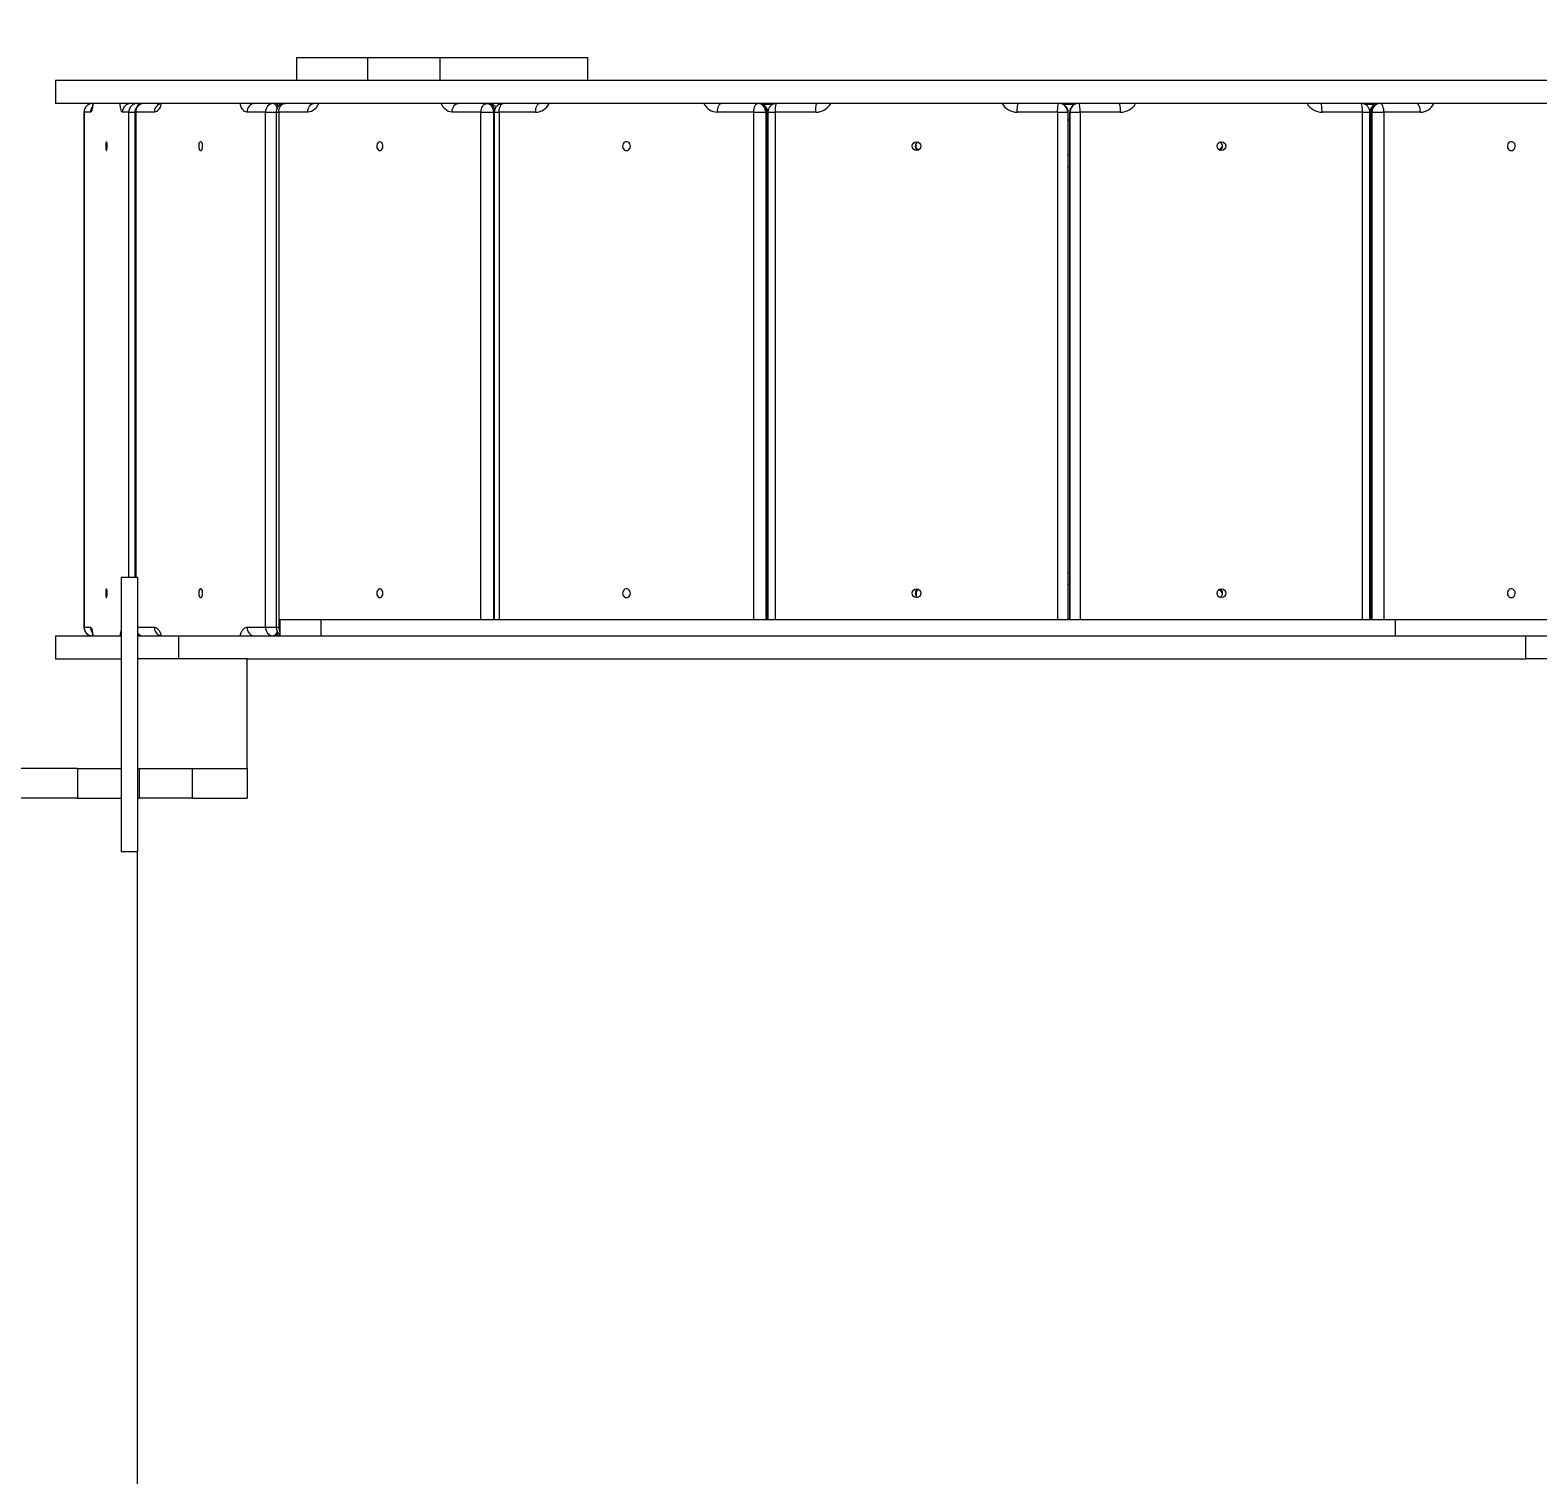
# Model space of a CAD drawing. Header units: millimetres. Extents: x -8607 to 7621, y -5747 to 4382.
# Drawn here: x -2975 to -1599, y 637 to 1955 of the extents above; entities that cross this region are included whole.
import ezdxf

# ---------------------------------------------------------------- set-up
doc = ezdxf.new("R2010")
doc.units = ezdxf.units.MM
for name, color, linetype in [('DIKOM_ОБЪЕКТ', 7, 'Continuous'), ('DIKOM_РАЗМЕР_ЗОНА', 7, 'Continuous'), ('DIKOM_РАЗМЕР_ОБЪЕКТА', 7, 'Continuous')]:
    doc.layers.add(name, color=color, linetype=linetype)
doc.styles.add('style1', font='arial.ttf', dxfattribs={"width": 0.8})
doc.dimstyles.new('1-50', dxfattribs={"dimtxt": 300, "dimasz": 200, "dimexe": 100, "dimexo": 0, "dimgap": 100, "dimtad": 1, "dimtxsty": 'style1', "dimcen": 200, "dimclrd": 7, "dimclre": 7, "dimclrt": 7, "dimadec": 1, "dimazin": 2, "dimtfac": 1, "dimtmove": 0, "dimatfit": 2, "dimfxl": 0, "dimlwd": 25, "dimlwe": 18, "dimarcsym": 0})

# ---------------------------------------------------------------- blocks, each defined once
blk = doc.blocks.new('*D10')
at = {"layer": 'Defpoints', "color": 0, "transparency": 16777216}
for p in [(1185.1, 4381.6), (-8157.3, -4329.5), (-3835.9, -4329.5)]:
    blk.add_point(p, dxfattribs=at)
at = {"layer": 'DIKOM_РАЗМЕР_ЗОНА', "color": 7, "lineweight": 18, "transparency": 16777216}
for p, q in [((1185.1, 4381.6), (-8257.3, 4381.6)), ((-3835.9, -4329.5), (-8257.3, -4329.5))]:
    blk.add_line(p, q, dxfattribs=at)
at = {"layer": 'DIKOM_РАЗМЕР_ЗОНА', "color": 7, "lineweight": 25, "transparency": 16777216}
blk.add_line((-8157.3, 4181.6), (-8157.3, -4129.5), dxfattribs=at)
at = {"layer": 'DIKOM_РАЗМЕР_ЗОНА', "color": 7, "transparency": 16777216}
for points in [[(-8190.7, 4181.6), (-8124, 4181.6), (-8157.3, 4381.6)], [(-8190.7, -4129.5), (-8124, -4129.5), (-8157.3, -4329.5)]]:
    blk.add_solid(points, dxfattribs=at)
at = {"layer": 'DIKOM_РАЗМЕР_ЗОНА', "color": 7, "transparency": 16777216, "insert": (-8410.5, 265.9), "char_height": 300, "attachment_point": 5, "rotation": 90, "style": 'style1'}
blk.add_mtext('8700', dxfattribs=at)
blk = doc.blocks.new('*D12')
at = {"layer": 'Defpoints', "color": 0, "transparency": 16777216}
for p in [(1548.3, 2616.6), (-7397.5, -2329.5), (-4101.7, -2329.5)]:
    blk.add_point(p, dxfattribs=at)
at = {"layer": 'DIKOM_РАЗМЕР_ОБЪЕКТА', "color": 7, "lineweight": 18, "transparency": 16777216}
for p, q in [((1548.3, 2616.6), (-7497.5, 2616.6)), ((-4101.7, -2329.5), (-7497.5, -2329.5))]:
    blk.add_line(p, q, dxfattribs=at)
at = {"layer": 'DIKOM_РАЗМЕР_ОБЪЕКТА', "color": 7, "lineweight": 25, "transparency": 16777216}
blk.add_line((-7397.5, 2416.6), (-7397.5, -2129.5), dxfattribs=at)
at = {"layer": 'DIKOM_РАЗМЕР_ОБЪЕКТА', "color": 7, "transparency": 16777216}
for points in [[(-7430.9, 2416.6), (-7364.2, 2416.6), (-7397.5, 2616.6)], [(-7430.9, -2129.5), (-7364.2, -2129.5), (-7397.5, -2329.5)]]:
    blk.add_solid(points, dxfattribs=at)
at = {"layer": 'DIKOM_РАЗМЕР_ОБЪЕКТА', "color": 7, "transparency": 16777216, "insert": (-7650.7, 236.9), "char_height": 300, "attachment_point": 5, "rotation": 90, "style": 'style1'}
blk.add_mtext('4950', dxfattribs=at)

msp = doc.modelspace()

# ---------------------------------------------------------------- linework, layer by layer
at = {"layer": 'DIKOM_ОБЪЕКТ', "color": 7, "linetype": 'Continuous', "lineweight": 15}
for p, q in [((-2731.699, 1930.609), (-2731.699, 1909.609)), ((-2731.699, 1930.609), (-2666.699, 1930.609)), ((-2666.699, 1930.609), (-2666.699, 1909.609)), ((-2666.699, 1930.609), (-2600.678, 1930.609)), ((-2600.678, 1930.609), (-2600.678, 1909.609)), ((-2600.678, 1930.609), (-2465.678, 1930.609)), ((-2465.678, 1909.609), (-2465.678, 1930.609)), ((-2951.664, 1909.609), (-2951.664, 1888.609)), ((-1101.735, 1909.609), (-2951.664, 1909.609)), ((-1101.735, 1888.609), (-2951.664, 1888.609)), ((-2297.2, 1887.609), (-2306.007, 1887.609)), ((-2021.758, 1887.609), (-2031.645, 1887.609)), ((-1747.399, 1887.609), (-1756.189, 1887.609)), ((-2925.561, 1880.509), (-2925.561, 1410.709)), ((-2925.561, 1880.509), (-2925.463, 1880.509)), ((-2925.463, 1880.509), (-2925.463, 1410.709)), ((-2919.612, 1880.609), (-2925.447, 1880.609)), ((-2884.649, 1880.609), (-2890.484, 1880.609)), ((-2884.634, 1880.509), (-2879.187, 1880.509)), ((-2884.634, 1455.89), (-2884.634, 1880.509)), ((-2879.187, 1880.509), (-2879.187, 1455.89)), ((-2879.187, 1880.509), (-2878.315, 1880.509)), ((-2878.315, 1880.509), (-2878.315, 1455.89)), ((-2861.336, 1880.609), (-2878.27, 1880.609)), ((-2759.869, 1880.609), (-2776.803, 1880.609)), ((-2759.824, 1410.709), (-2759.824, 1880.509)), ((-2759.824, 1880.509), (-2750.148, 1880.509)), ((-2750.148, 1880.509), (-2750.148, 1410.709)), ((-2750.148, 1880.509), (-2747.805, 1880.509)), ((-2747.805, 1880.509), (-2747.805, 1410.709)), ((-2721.359, 1880.609), (-2747.734, 1880.609)), ((-2563.321, 1880.609), (-2589.696, 1880.609)), ((-2563.25, 1880.509), (-2551.937, 1880.509)), ((-2563.25, 1417.609), (-2563.25, 1880.509)), ((-2551.937, 1880.509), (-2551.937, 1417.609)), ((-2551.937, 1880.509), (-2551.076, 1880.509)), ((-2551.076, 1880.509), (-2551.076, 1417.609)), ((-2551.076, 1880.509), (-2546.708, 1880.509)), ((-2546.708, 1880.509), (-2546.708, 1417.609)), ((-2513.385, 1880.609), (-2546.619, 1880.609)), ((-2314.245, 1880.609), (-2347.479, 1880.609)), ((-2314.156, 1880.509), (-2303.396, 1880.509)), ((-2314.156, 1417.609), (-2314.156, 1880.509)), ((-2303.396, 1880.509), (-2302.488, 1880.509)), ((-2303.396, 1880.509), (-2303.396, 1417.609)), ((-2302.488, 1417.609), (-2302.488, 1880.509)), ((-2302.488, 1880.509), (-2301.616, 1880.509)), ((-2301.616, 1417.609), (-2301.616, 1880.509)), ((-2301.616, 1874.109), (-2301.458, 1874.109)), ((-2301.458, 1873.109), (-2301.616, 1873.109)), ((-2301.458, 1872.609), (-2301.616, 1872.609)), ((-2301.458, 1880.509), (-2301.458, 1417.609)), ((-2301.458, 1880.509), (-2294.709, 1880.509)), ((-2294.709, 1880.509), (-2294.709, 1417.609)), ((-2257.77, 1880.609), (-2294.611, 1880.609)), ((-2037.022, 1880.609), (-2073.862, 1880.609)), ((-2036.923, 1880.509), (-2027.77, 1880.509)), ((-2036.923, 1417.609), (-2036.923, 1880.509)), ((-2027.77, 1880.509), (-2027.457, 1880.509)), ((-2027.77, 1880.509), (-2027.77, 1417.609)), ((-2027.457, 1417.609), (-2027.457, 1880.509)), ((-2027.457, 1880.509), (-2027.358, 1880.509)), ((-2027.358, 1417.609), (-2027.358, 1880.509)), ((-2027.358, 1874.109), (-2026.04, 1874.109)), ((-2026.04, 1873.109), (-2027.358, 1873.109)), ((-2026.04, 1872.609), (-2027.358, 1872.609)), ((-2026.04, 1880.509), (-2026.04, 1417.609)), ((-2026.04, 1880.509), (-2025.942, 1880.509)), ((-2025.629, 1880.509), (-2025.942, 1880.509)), ((-2025.942, 1880.509), (-2025.942, 1417.609)), ((-2025.629, 1880.509), (-2016.476, 1880.509)), ((-2025.629, 1417.609), (-2025.629, 1880.509)), ((-2016.476, 1880.509), (-2016.476, 1417.609)), ((-1979.536, 1880.609), (-2016.377, 1880.609)), ((-1758.788, 1880.609), (-1795.629, 1880.609)), ((-1758.689, 1417.609), (-1758.689, 1880.509)), ((-1758.689, 1880.509), (-1751.941, 1880.509)), ((-1751.941, 1417.609), (-1751.941, 1880.509)), ((-1751.941, 1874.109), (-1751.783, 1874.109)), ((-1751.783, 1873.109), (-1751.941, 1873.109)), ((-1751.783, 1872.609), (-1751.941, 1872.609)), ((-1751.783, 1880.509), (-1751.783, 1417.609)), ((-1751.783, 1880.509), (-1750.911, 1880.509)), ((-1750.003, 1880.509), (-1750.911, 1880.509)), ((-1750.911, 1880.509), (-1750.911, 1417.609)), ((-1750.003, 1880.509), (-1739.243, 1880.509)), ((-1750.003, 1417.609), (-1750.003, 1880.509)), ((-1739.243, 1880.509), (-1739.243, 1417.609)), ((-1705.919, 1880.609), (-1739.154, 1880.609)), ((-2301.616, 1866.52), (-2301.458, 1866.447)), ((-2301.458, 1864.208), (-2301.616, 1864.301)), ((-1751.941, 1868.676), (-1751.783, 1868.771)), ((-1751.783, 1866.046), (-1751.941, 1865.953)), ((-2166.932, 1849.233), (-2166.178, 1848.496)), ((-2166.178, 1848.496), (-2166.178, 1851.986)), ((-1889.27, 1846.08), (-1886.5, 1849.432)), ((-2301.458, 1830.659), (-2301.616, 1830.659)), ((-2026.04, 1841.362), (-2027.358, 1841.305)), ((-2026.04, 1830.659), (-2027.358, 1830.659)), ((-1751.783, 1830.659), (-1751.941, 1830.659)), ((-2301.616, 1460.559), (-2301.458, 1460.559)), ((-2027.358, 1460.559), (-2026.04, 1460.559)), ((-1751.941, 1460.559), (-1751.783, 1460.559)), ((-2876.699, 1455.89), (-2891.699, 1455.89)), ((-2891.699, 1455.89), (-2891.699, 1205.89)), ((-2876.699, 1455.89), (-2876.699, 1381.609)), ((-2027.358, 1449.913), (-2026.04, 1449.856)), ((-1886.45, 1441.732), (-1889.319, 1445.194)), ((-2166.178, 1442.722), (-2166.846, 1442.067)), ((-2166.178, 1442.722), (-2166.178, 1439.232)), ((-2746.699, 1417.609), (-2746.699, 1402.609)), ((-2746.699, 1417.609), (-2709.247, 1417.609)), ((-2709.247, 1402.609), (-2709.247, 1417.609)), ((-2709.247, 1417.609), (-1728.596, 1417.609)), ((-2301.616, 1427.063), (-2301.458, 1427.142)), ((-2301.458, 1424.837), (-2301.616, 1424.761)), ((-2301.616, 1418.609), (-2301.458, 1418.609)), ((-2301.616, 1418.109), (-2301.458, 1418.109)), ((-2027.358, 1418.609), (-2026.04, 1418.609)), ((-2027.358, 1418.109), (-2026.04, 1418.109)), ((-1751.941, 1425.269), (-1751.783, 1425.176)), ((-1751.783, 1422.446), (-1751.941, 1422.54)), ((-1751.941, 1418.609), (-1751.783, 1418.609)), ((-1751.941, 1418.109), (-1751.783, 1418.109)), ((-1728.596, 1402.609), (-1728.596, 1417.609)), ((-1728.596, 1417.609), (-1431.595, 1417.609)), ((-2925.561, 1410.709), (-2925.463, 1410.709)), ((-2925.447, 1410.609), (-2919.612, 1410.609)), ((-2876.699, 1410.609), (-2861.336, 1410.609)), ((-2776.803, 1410.609), (-2759.869, 1410.609)), ((-2759.824, 1410.709), (-2750.148, 1410.709)), ((-2750.148, 1410.709), (-2747.805, 1410.709)), ((-2747.734, 1410.609), (-2746.699, 1410.609)), ((-2951.664, 1402.609), (-2951.664, 1381.609)), ((-2951.664, 1402.609), (-2891.699, 1402.609)), ((-2876.699, 1402.609), (-2839.247, 1402.609)), ((-2839.247, 1402.609), (-2839.247, 1381.609)), ((-2839.247, 1402.609), (-1609.746, 1402.609)), ((-1609.746, 1381.609), (-1609.746, 1402.609)), ((-1609.746, 1402.609), (-1466.035, 1402.609)), ((-2951.664, 1381.609), (-2891.699, 1381.609)), ((-2876.699, 1381.609), (-2876.699, 1281.609)), ((-2776.699, 1381.609), (-2876.699, 1381.609)), ((-2776.699, 1381.609), (-1609.746, 1381.609)), ((-2776.699, 1281.609), (-2776.699, 1381.609)), ((-1466.035, 1381.609), (-1609.746, 1381.609)), ((-2931.563, 1281.609), (-3376.699, 1281.609)), ((-2931.563, 1281.609), (-2931.563, 1254.609)), ((-2931.563, 1281.609), (-2891.699, 1281.609)), ((-2876.699, 1281.609), (-2876.699, 1205.89)), ((-2876.699, 1281.609), (-2776.699, 1281.609)), ((-2875.332, 1281.609), (-2875.332, 1254.609)), ((-2826.699, 1281.609), (-2826.699, 1254.609)), ((-2776.699, 1281.609), (-2776.699, 1254.609)), ((-2931.563, 1254.609), (-3432.93, 1254.609)), ((-2931.563, 1254.609), (-2891.699, 1254.609)), ((-2876.699, 1254.609), (-2875.332, 1254.609)), ((-2826.699, 1254.609), (-2875.332, 1254.609)), ((-2826.699, 1254.609), (-2776.699, 1254.609)), ((-2891.699, 1205.89), (-2876.699, 1205.89)), ((-2876.699, 608.609), (-2876.699, 1205.89))]:
    msp.add_line(p, q, dxfattribs=at)
at = {"layer": 'DIKOM_ОБЪЕКТ', "color": 7, "linetype": 'Continuous', "lineweight": 15, "flags": 128}
for points in [[(-2917.436, 1888.609), (-2917.575, 1887.245), (-2917.831, 1885.324), (-2918.132, 1883.684), (-2918.469, 1882.364), (-2918.834, 1881.397), (-2919.218, 1880.807), (-2919.612, 1880.609)], [(-2890.484, 1880.609), (-2890.878, 1880.807), (-2891.262, 1881.397), (-2891.628, 1882.364), (-2891.965, 1883.684), (-2892.265, 1885.324), (-2892.522, 1887.245), (-2892.661, 1888.609)], [(-2876.748, 1888.609), (-2876.5, 1888.453), (-2876.263, 1887.992), (-2876.044, 1887.244), (-2876.001, 1887.054)], [(-2855.019, 1888.609), (-2855.423, 1887.245), (-2856.167, 1885.324), (-2857.04, 1883.684), (-2858.017, 1882.364), (-2859.077, 1881.397), (-2860.192, 1880.807), (-2861.336, 1880.609)], [(-2776.803, 1880.609), (-2777.946, 1880.807), (-2779.061, 1881.397), (-2780.121, 1882.364), (-2781.099, 1883.684), (-2781.971, 1885.324), (-2782.716, 1887.245), (-2783.12, 1888.609)], [(-2752.741, 1888.609), (-2752.023, 1888.453), (-2751.334, 1887.992), (-2750.698, 1887.244), (-2750.141, 1886.236), (-2749.683, 1885.009), (-2749.391, 1883.848)], [(-2747.734, 1880.609), (-2747.626, 1882.169), (-2747.304, 1883.67), (-2746.781, 1885.053), (-2746.078, 1886.266), (-2745.22, 1887.261), (-2744.242, 1888), (-2743.181, 1888.455), (-2742.078, 1888.609)], [(-2721.359, 1880.609), (-2721.251, 1882.169), (-2720.929, 1883.67), (-2720.406, 1885.053), (-2719.702, 1886.266), (-2718.845, 1887.261), (-2717.867, 1888), (-2716.806, 1888.455), (-2715.702, 1888.609)], [(-2711.521, 1888.609), (-2712.149, 1887.245), (-2713.309, 1885.324), (-2714.668, 1883.684), (-2716.191, 1882.364), (-2717.841, 1881.397), (-2719.578, 1880.807), (-2721.359, 1880.609)], [(-2589.696, 1880.609), (-2591.477, 1880.807), (-2593.214, 1881.397), (-2594.864, 1882.364), (-2596.388, 1883.684), (-2597.746, 1885.324), (-2598.906, 1887.245), (-2599.535, 1888.609)], [(-2589.696, 1880.609), (-2589.587, 1882.169), (-2589.265, 1883.67), (-2588.743, 1885.053), (-2588.039, 1886.266), (-2587.182, 1887.261), (-2586.204, 1888), (-2585.143, 1888.455), (-2584.039, 1888.609)], [(-2563.321, 1880.609), (-2563.212, 1882.169), (-2562.89, 1883.67), (-2562.368, 1885.053), (-2561.664, 1886.266), (-2560.807, 1887.261), (-2559.829, 1888), (-2558.768, 1888.455), (-2557.664, 1888.609)], [(-2557.664, 1888.609), (-2556.547, 1888.453), (-2555.472, 1887.992), (-2554.482, 1887.244), (-2553.614, 1886.236), (-2552.902, 1885.009), (-2552.373, 1883.609), (-2552.047, 1882.089), (-2551.937, 1880.509)], [(-2550.707, 1882.55), (-2550.958, 1883.609), (-2551.488, 1885.009), (-2552.2, 1886.236), (-2553.068, 1887.244), (-2554.058, 1887.992), (-2555.133, 1888.453), (-2556.25, 1888.609)], [(-2546.619, 1880.609), (-2546.549, 1882.169), (-2546.343, 1883.67), (-2546.007, 1885.053), (-2545.555, 1886.266), (-2545.005, 1887.261), (-2544.377, 1888), (-2543.696, 1888.455), (-2542.987, 1888.609)], [(-2513.385, 1880.609), (-2513.315, 1882.169), (-2513.108, 1883.67), (-2512.773, 1885.053), (-2512.321, 1886.266), (-2511.771, 1887.261), (-2511.143, 1888), (-2510.461, 1888.455), (-2509.753, 1888.609)], [(-2347.479, 1880.609), (-2347.409, 1882.169), (-2347.203, 1883.67), (-2346.867, 1885.053), (-2346.415, 1886.266), (-2345.865, 1887.261), (-2345.237, 1888), (-2344.556, 1888.455), (-2343.847, 1888.609)], [(-2314.245, 1880.609), (-2314.175, 1882.169), (-2313.968, 1883.67), (-2313.633, 1885.053), (-2313.181, 1886.266), (-2312.631, 1887.261), (-2312.003, 1888), (-2311.321, 1888.455), (-2310.613, 1888.609)], [(-2294.611, 1880.609), (-2294.587, 1882.169), (-2294.515, 1883.67), (-2294.4, 1885.053), (-2294.244, 1886.266), (-2294.054, 1887.261), (-2293.838, 1888), (-2293.603, 1888.455), (-2293.359, 1888.609)], [(-2257.77, 1880.609), (-2257.746, 1882.169), (-2257.675, 1883.67), (-2257.559, 1885.053), (-2257.403, 1886.266), (-2257.214, 1887.261), (-2256.997, 1888), (-2256.763, 1888.455), (-2256.518, 1888.609)], [(-2073.862, 1880.609), (-2073.838, 1882.169), (-2073.767, 1883.67), (-2073.651, 1885.053), (-2073.496, 1886.266), (-2073.306, 1887.261), (-2073.09, 1888), (-2072.855, 1888.455), (-2072.611, 1888.609)], [(-2037.022, 1880.609), (-2036.997, 1882.169), (-2036.926, 1883.67), (-2036.811, 1885.053), (-2036.655, 1886.266), (-2036.465, 1887.261), (-2036.249, 1888), (-2036.014, 1888.455), (-2035.77, 1888.609)], [(-2016.377, 1880.609), (-2016.401, 1882.169), (-2016.472, 1883.67), (-2016.588, 1885.053), (-2016.744, 1886.266), (-2016.933, 1887.261), (-2017.15, 1888), (-2017.384, 1888.455), (-2017.628, 1888.609)], [(-1979.536, 1880.609), (-1979.56, 1882.169), (-1979.631, 1883.67), (-1979.747, 1885.053), (-1979.903, 1886.266), (-1980.092, 1887.261), (-1980.309, 1888), (-1980.544, 1888.455), (-1980.788, 1888.609)], [(-1795.629, 1880.609), (-1795.653, 1882.169), (-1795.724, 1883.67), (-1795.84, 1885.053), (-1795.995, 1886.266), (-1796.185, 1887.261), (-1796.401, 1888), (-1796.636, 1888.455), (-1796.88, 1888.609)], [(-1758.788, 1880.609), (-1758.812, 1882.169), (-1758.883, 1883.67), (-1758.999, 1885.053), (-1759.154, 1886.266), (-1759.344, 1887.261), (-1759.56, 1888), (-1759.795, 1888.455), (-1760.039, 1888.609)], [(-1739.154, 1880.609), (-1739.224, 1882.169), (-1739.43, 1883.67), (-1739.766, 1885.053), (-1740.218, 1886.266), (-1740.768, 1887.261), (-1741.396, 1888), (-1742.077, 1888.455), (-1742.786, 1888.609)], [(-1705.919, 1880.609), (-1705.989, 1882.169), (-1706.196, 1883.67), (-1706.531, 1885.053), (-1706.983, 1886.266), (-1707.533, 1887.261), (-1708.161, 1888), (-1708.843, 1888.455), (-1709.551, 1888.609)], [(-2878.27, 1880.609), (-2878.279, 1880.607), (-2878.287, 1880.601), (-2878.295, 1880.592), (-2878.302, 1880.579), (-2878.307, 1880.564), (-2878.312, 1880.547), (-2878.314, 1880.528), (-2878.315, 1880.509)], [(-2759.824, 1880.509), (-2759.824, 1880.528), (-2759.827, 1880.547), (-2759.831, 1880.564), (-2759.837, 1880.579), (-2759.844, 1880.592), (-2759.852, 1880.601), (-2759.86, 1880.607), (-2759.869, 1880.609)], [(-2905.048, 1845.609), (-2904.864, 1845.787), (-2904.696, 1846.304), (-2904.559, 1847.115), (-2904.466, 1848.147), (-2904.424, 1849.31), (-2904.438, 1850.499), (-2904.506, 1851.609), (-2904.623, 1852.541), (-2904.777, 1853.213), (-2904.955, 1853.564), (-2905.141, 1853.564), (-2905.32, 1853.213), (-2905.474, 1852.541), (-2905.59, 1851.609), (-2905.658, 1850.499), (-2905.672, 1849.31), (-2905.631, 1848.147), (-2905.537, 1847.115), (-2905.401, 1846.304), (-2905.233, 1845.787), (-2905.048, 1845.609)], [(-2819.069, 1845.609), (-2818.534, 1845.787), (-2818.046, 1846.304), (-2817.65, 1847.115), (-2817.379, 1848.147), (-2817.258, 1849.31), (-2817.299, 1850.499), (-2817.497, 1851.609), (-2817.834, 1852.541), (-2818.281, 1853.213), (-2818.799, 1853.564), (-2819.34, 1853.564), (-2819.857, 1853.213), (-2820.304, 1852.541), (-2820.642, 1851.609), (-2820.84, 1850.499), (-2820.88, 1849.31), (-2820.76, 1848.147), (-2820.489, 1847.115), (-2820.092, 1846.304), (-2819.605, 1845.787), (-2819.069, 1845.609)], [(-2655.528, 1845.609), (-2654.694, 1845.787), (-2653.934, 1846.304), (-2653.316, 1847.115), (-2652.895, 1848.147), (-2652.707, 1849.31), (-2652.77, 1850.499), (-2653.078, 1851.609), (-2653.604, 1852.541), (-2654.3, 1853.213), (-2655.106, 1853.564), (-2655.949, 1853.564), (-2656.755, 1853.213), (-2657.452, 1852.541), (-2657.977, 1851.609), (-2658.285, 1850.499), (-2658.348, 1849.31), (-2658.161, 1848.147), (-2657.739, 1847.115), (-2657.121, 1846.304), (-2656.361, 1845.787), (-2655.528, 1845.609)], [(-2430.432, 1845.609), (-2429.381, 1845.787), (-2428.424, 1846.304), (-2427.645, 1847.115), (-2427.114, 1848.147), (-2426.878, 1849.31), (-2426.957, 1850.499), (-2427.345, 1851.609), (-2428.008, 1852.541), (-2428.886, 1853.213), (-2429.901, 1853.564), (-2430.963, 1853.564), (-2431.978, 1853.213), (-2432.856, 1852.541), (-2433.518, 1851.609), (-2433.907, 1850.499), (-2433.986, 1849.31), (-2433.75, 1848.147), (-2433.218, 1847.115), (-2432.44, 1846.304), (-2431.482, 1845.787), (-2430.432, 1845.609)], [(-1622.967, 1845.609), (-1621.916, 1845.787), (-1620.959, 1846.304), (-1620.18, 1847.115), (-1619.649, 1848.147), (-1619.412, 1849.31), (-1619.492, 1850.499), (-1619.88, 1851.609), (-1620.542, 1852.541), (-1621.42, 1853.213), (-1622.435, 1853.564), (-1623.498, 1853.564), (-1624.513, 1853.213), (-1625.391, 1852.541), (-1626.053, 1851.609), (-1626.441, 1850.499), (-1626.521, 1849.31), (-1626.284, 1848.147), (-1625.753, 1847.115), (-1624.974, 1846.304), (-1624.017, 1845.787), (-1622.967, 1845.609)], [(-2905.048, 1437.609), (-2904.864, 1437.786), (-2904.696, 1438.304), (-2904.559, 1439.115), (-2904.466, 1440.147), (-2904.424, 1441.31), (-2904.438, 1442.499), (-2904.506, 1443.609), (-2904.623, 1444.541), (-2904.777, 1445.213), (-2904.955, 1445.564), (-2905.141, 1445.564), (-2905.32, 1445.213), (-2905.474, 1444.541), (-2905.59, 1443.609), (-2905.658, 1442.499), (-2905.672, 1441.31), (-2905.631, 1440.147), (-2905.537, 1439.115), (-2905.401, 1438.304), (-2905.233, 1437.786), (-2905.048, 1437.609)], [(-2819.069, 1437.609), (-2818.534, 1437.786), (-2818.046, 1438.304), (-2817.65, 1439.115), (-2817.379, 1440.147), (-2817.258, 1441.31), (-2817.299, 1442.499), (-2817.497, 1443.609), (-2817.834, 1444.541), (-2818.281, 1445.213), (-2818.799, 1445.564), (-2819.34, 1445.564), (-2819.857, 1445.213), (-2820.304, 1444.541), (-2820.642, 1443.609), (-2820.84, 1442.499), (-2820.88, 1441.31), (-2820.76, 1440.147), (-2820.489, 1439.115), (-2820.092, 1438.304), (-2819.605, 1437.786), (-2819.069, 1437.609)], [(-2655.528, 1437.609), (-2654.694, 1437.786), (-2653.934, 1438.304), (-2653.316, 1439.115), (-2652.895, 1440.147), (-2652.707, 1441.31), (-2652.77, 1442.499), (-2653.078, 1443.609), (-2653.604, 1444.541), (-2654.3, 1445.213), (-2655.106, 1445.564), (-2655.949, 1445.564), (-2656.755, 1445.213), (-2657.452, 1444.541), (-2657.977, 1443.609), (-2658.285, 1442.499), (-2658.348, 1441.31), (-2658.161, 1440.147), (-2657.739, 1439.115), (-2657.121, 1438.304), (-2656.361, 1437.786), (-2655.528, 1437.609)], [(-2430.432, 1437.609), (-2429.381, 1437.786), (-2428.424, 1438.304), (-2427.645, 1439.115), (-2427.114, 1440.147), (-2426.878, 1441.31), (-2426.957, 1442.499), (-2427.345, 1443.609), (-2428.008, 1444.541), (-2428.886, 1445.213), (-2429.901, 1445.564), (-2430.963, 1445.564), (-2431.978, 1445.213), (-2432.856, 1444.541), (-2433.518, 1443.609), (-2433.907, 1442.499), (-2433.986, 1441.31), (-2433.75, 1440.147), (-2433.218, 1439.115), (-2432.44, 1438.304), (-2431.482, 1437.786), (-2430.432, 1437.609)], [(-1622.967, 1437.609), (-1621.916, 1437.786), (-1620.959, 1438.304), (-1620.18, 1439.115), (-1619.649, 1440.147), (-1619.412, 1441.31), (-1619.492, 1442.499), (-1619.88, 1443.609), (-1620.542, 1444.541), (-1621.42, 1445.213), (-1622.435, 1445.564), (-1623.498, 1445.564), (-1624.513, 1445.213), (-1625.391, 1444.541), (-1626.053, 1443.609), (-1626.441, 1442.499), (-1626.521, 1441.31), (-1626.284, 1440.147), (-1625.753, 1439.115), (-1624.974, 1438.304), (-1624.017, 1437.786), (-1622.967, 1437.609)], [(-2919.612, 1410.609), (-2919.218, 1410.411), (-2918.834, 1409.821), (-2918.469, 1408.854), (-2918.132, 1407.534), (-2917.831, 1405.893), (-2917.575, 1403.972), (-2917.436, 1402.609)], [(-2861.336, 1410.609), (-2860.192, 1410.411), (-2859.077, 1409.821), (-2858.017, 1408.854), (-2857.04, 1407.534), (-2856.167, 1405.893), (-2855.423, 1403.972), (-2855.019, 1402.609)], [(-2783.12, 1402.609), (-2782.716, 1403.972), (-2781.971, 1405.893), (-2781.099, 1407.534), (-2780.121, 1408.854), (-2779.061, 1409.821), (-2777.946, 1410.411), (-2776.803, 1410.609)], [(-2759.869, 1410.609), (-2759.86, 1410.611), (-2759.852, 1410.616), (-2759.844, 1410.626), (-2759.837, 1410.638), (-2759.831, 1410.653), (-2759.827, 1410.671), (-2759.824, 1410.689), (-2759.824, 1410.709)], [(-2749.392, 1407.363), (-2749.683, 1406.209), (-2750.141, 1404.981), (-2750.698, 1403.974), (-2751.334, 1403.225), (-2752.023, 1402.764), (-2752.741, 1402.609)], [(-2750.959, 1402.609), (-2750.241, 1402.764), (-2749.552, 1403.225), (-2748.916, 1403.974), (-2748.359, 1404.981), (-2748.173, 1405.421)]]:
    msp.add_lwpolyline(points, dxfattribs=at)
at = {"layer": 'DIKOM_ОБЪЕКТ', "color": 7, "linetype": 'Continuous', "lineweight": 15}
for centre in [(-2165.807, 1849.575), (-1887.573, 1849.575), (-2165.807, 1441.575), (-1887.573, 1441.575)]:
    msp.add_circle(centre, 3.966, dxfattribs=at)
for centre, radius, start, end in [((-2917.496, 1880.658), 7.951, 90.356411, 180.352952), ((-2882.533, 1880.658), 7.951, 90.3565, 180.352862), ((-2876.698, 1880.658), 7.951, 90.3565, 180.352862), ((-2870.679, 1881.021), 7.602, 93.488255, 183.108882), ((-2875.287, 1887.704), 1.041, 15.578456, 60.382962), ((-2853.468, 1880.92), 7.874, 113.408112, 182.268713), ((-2769.212, 1881.021), 7.602, 93.488718, 183.108419), ((-2752.278, 1881.021), 7.602, 93.488255, 183.108882), ((-2751.833, 1884.957), 3.755, 12.90879, 76.541002), ((-2513.699, 1894.702), 14.096, 271.277101, 334.39036), ((-2347.041, 1894.894), 14.291, 206.088488, 268.244051), ((-2311.081, 1880.926), 7.697, 356.891411, 86.510926), ((-2310.173, 1880.926), 7.697, 356.891651, 86.511156), ((-2257.803, 1896.471), 15.862, 270.12139, 330.287878), ((-2073.815, 1896.494), 15.885, 209.760854, 269.830094), ((-2035.82, 1880.558), 8.051, 359.648006, 89.643121), ((-2035.507, 1880.558), 8.05, 359.64667, 89.643603), ((-2017.891, 1880.558), 8.051, 90.357737, 180.35199), ((-2017.578, 1880.558), 8.05, 90.356397, 180.35333), ((-1979.57, 1896.471), 15.862, 270.121607, 330.287877), ((-1795.582, 1896.493), 15.884, 209.759068, 269.831448), ((-1743.225, 1880.926), 7.697, 93.489758, 183.107435), ((-1742.317, 1880.926), 7.697, 93.489238, 183.107955), ((-1706.233, 1894.702), 14.096, 271.276844, 334.390366), ((-2925.291, 1880.533), 0.174, 154.14741, 188.07044), ((-2911.539, 1880.612), 8.073, 148.515222, 180.02363), ((-2884.805, 1880.533), 0.174, 351.92956, 25.85259), ((-2747.717, 1880.521), 0.0893, 101.449209, 188.045925), ((-2563.339, 1880.521), 0.0893, 351.941681, 78.563185), ((-2546.613, 1880.514), 0.0951, 93.525391, 183.076264), ((-2314.251, 1880.514), 0.0951, 356.923736, 86.474609), ((-2294.61, 1880.509), 0.0995, 90.394843, 180.326714), ((-2037.022, 1880.509), 0.0995, 359.687451, 89.625557), ((-2016.376, 1880.509), 0.0996, 90.443788, 180.243203), ((-1758.789, 1880.509), 0.0995, 359.687451, 89.625557), ((-1739.148, 1880.514), 0.0951, 93.50094, 183.062655), ((-2162.942, 1849.609), 4.015, 111.418604, 248.581396), ((-2178.366, 1861.567), 17.872, 310.969022, 312.997378), ((-1890.456, 1849.609), 4.015, 291.41647, 68.58353), ((-2162.942, 1441.609), 4.015, 111.418604, 248.581396), ((-1890.456, 1441.609), 4.015, 291.41647, 68.58353), ((-2178.467, 1429.538), 18.024, 47.011162, 49.022437), ((-2925.291, 1410.684), 0.173, 171.922618, 205.859532), ((-2917.496, 1410.56), 7.951, 179.647262, 269.643162), ((-2911.539, 1410.606), 8.073, 179.976796, 211.167359), ((-2857.096, 1399.99), 35.662, 166.009412, 175.788089), ((-2871, 1409.532), 6.924, 214.603057, 268.82684), ((-2878.568, 1404.39), 2.578, 316.45875, 355.149677), ((-2853.327, 1410.384), 8.012, 178.390923, 245.600005), ((-2769.212, 1410.197), 7.602, 176.891813, 266.510837), ((-2752.278, 1410.197), 7.602, 176.891351, 266.5113), ((-2747.717, 1410.696), 0.0893, 171.943421, 258.561445), ((-2737.474, 1410.489), 10.261, 179.328559, 205.967319), ((-2875.308, 1403.535), 1.07, 300.028923, 345.53911)]:
    msp.add_arc(centre, radius, start, end, dxfattribs=at)
for points, knots in [([(-2917.546, 1888.609), (-2918.065, 1888.58), (-2919.079, 1888.523), (-2920.499, 1888.087), (-2921.745, 1887.463), (-2922.799, 1886.687), (-2923.66, 1885.814), (-2924.336, 1884.889), (-2924.84, 1883.953), (-2925.192, 1883.036), (-2925.417, 1882.15), (-2925.541, 1881.312), (-2925.555, 1880.767), (-2925.561, 1880.509)], [0, 0, 0, 0, 0.1229531, 0.23978175, 0.34912633, 0.45189708, 0.5484093, 0.63866993, 0.72249695, 0.79974023, 0.87082981, 0.93878477, 1, 1, 1, 1]), ([(-2917.582, 1888.562), (-2917.596, 1888.415), (-2917.661, 1887.731), (-2917.796, 1886.774), (-2917.966, 1885.754), (-2918.109, 1885.09), (-2918.215, 1884.707), (-2918.224, 1884.681), (-2918.229, 1884.669)], [0, 0, 0, 0, 0.06625235, 0.30784186, 0.51520089, 0.70504931, 0.87439417, 1, 1, 1, 1]), ([(-2871.142, 1888.609), (-2871.646, 1888.581), (-2872.653, 1888.526), (-2874.084, 1888.095), (-2875.368, 1887.453), (-2876.468, 1886.635), (-2877.38, 1885.687), (-2878.104, 1884.641), (-2878.65, 1883.515), (-2879.021, 1882.304), (-2879.172, 1881.288), (-2879.184, 1880.68), (-2879.187, 1880.509)], [0, 0, 0, 0, 0.11936711, 0.23806382, 0.35059629, 0.45798916, 0.56102462, 0.66059528, 0.75807575, 0.85601459, 0.95945303, 1, 1, 1, 1]), ([(-2872.98, 1888.37), (-2873.236, 1888.437), (-2873.823, 1888.59), (-2874.43, 1888.602), (-2874.772, 1888.609)], [0, 0, 0, 0, 0.4365277, 1, 1, 1, 1]), ([(-2856.339, 1888.609), (-2856.434, 1888.41), (-2856.637, 1887.987), (-2856.843, 1887.708), (-2856.838, 1887.714), (-2856.836, 1887.717)], [0, 0, 0, 0, 0.35328013, 0.75443761, 1, 1, 1, 1]), ([(-2746.537, 1887.248), (-2746.648, 1887.331), (-2747.157, 1887.712), (-2748.214, 1888.158), (-2749.594, 1888.547), (-2750.527, 1888.589), (-2750.959, 1888.609)], [0, 0, 0, 0, 0.088731388, 0.405108865, 0.724591418, 1, 1, 1, 1]), ([(-2742.078, 1888.609), (-2742.6, 1888.579), (-2743.635, 1888.521), (-2745.11, 1888.064), (-2746.442, 1887.378), (-2747.597, 1886.479), (-2748.557, 1885.41), (-2749.313, 1884.195), (-2749.846, 1882.853), (-2750.112, 1881.604), (-2750.138, 1880.811), (-2750.148, 1880.509)], [0, 0, 0, 0, 0.12328783, 0.24448049, 0.36180494, 0.47614515, 0.58850076, 0.70012046, 0.81268568, 0.92843703, 1, 1, 1, 1]), ([(-2549.637, 1885.108), (-2549.851, 1885.411), (-2550.353, 1886.121), (-2551.392, 1887.03), (-2552.672, 1887.824), (-2554.14, 1888.38), (-2555.36, 1888.592), (-2556.084, 1888.606), (-2556.25, 1888.609)], [0, 0, 0, 0, 0.14237245, 0.33447927, 0.52719987, 0.720591, 0.93617652, 1, 1, 1, 1]), ([(-2542.987, 1888.609), (-2543.498, 1888.581), (-2544.534, 1888.524), (-2546.033, 1888.064), (-2547.421, 1887.344), (-2548.634, 1886.377), (-2549.639, 1885.204), (-2550.406, 1883.86), (-2550.901, 1882.401), (-2551.066, 1881.26), (-2551.075, 1880.631), (-2551.076, 1880.509)], [0, 0, 0, 0, 0.12049534, 0.24448979, 0.36687498, 0.48811635, 0.60880896, 0.72965907, 0.85141188, 0.971069, 1, 1, 1, 1]), ([(-2301.616, 1880.509), (-2301.643, 1881.014), (-2301.7, 1882.063), (-2302.174, 1883.607), (-2302.953, 1885.075), (-2304.031, 1886.363), (-2305.352, 1887.406), (-2306.85, 1888.145), (-2308.327, 1888.546), (-2309.29, 1888.59), (-2309.705, 1888.609)], [0, 0, 0, 0, 0.11919602, 0.24754217, 0.37800895, 0.50973205, 0.64162647, 0.77266113, 0.90209632, 1, 1, 1, 1]), ([(-2293.359, 1888.609), (-2293.867, 1888.581), (-2294.907, 1888.524), (-2296.424, 1888.06), (-2297.844, 1887.318), (-2299.089, 1886.307), (-2300.114, 1885.074), (-2300.872, 1883.664), (-2301.364, 1882.123), (-2301.427, 1881.05), (-2301.458, 1880.509)], [0, 0, 0, 0, 0.11973813, 0.24541428, 0.37091371, 0.49628863, 0.62161442, 0.74698651, 0.8724897, 1, 1, 1, 1]), ([(-2027.358, 1880.509), (-2027.386, 1881.016), (-2027.443, 1882.058), (-2027.909, 1883.579), (-2028.657, 1885.008), (-2029.68, 1886.261), (-2030.929, 1887.29), (-2032.355, 1888.045), (-2033.886, 1888.521), (-2034.939, 1888.58), (-2035.457, 1888.609)], [0, 0, 0, 0, 0.1195942, 0.24573619, 0.37209024, 0.49858296, 0.62511091, 0.75157954, 0.87792131, 1, 1, 1, 1]), ([(-2017.941, 1888.609), (-2018.449, 1888.581), (-2019.49, 1888.524), (-2021.006, 1888.06), (-2022.426, 1887.318), (-2023.671, 1886.307), (-2024.696, 1885.074), (-2025.454, 1883.664), (-2025.947, 1882.123), (-2026.009, 1881.05), (-2026.04, 1880.509)], [0, 0, 0, 0, 0.119738458, 0.245414949, 0.370910576, 0.496289484, 0.621615614, 0.746985818, 0.872489347, 1, 1, 1, 1]), ([(-1751.941, 1880.509), (-1751.968, 1881.016), (-1752.025, 1882.058), (-1752.491, 1883.579), (-1753.239, 1885.008), (-1754.262, 1886.261), (-1755.511, 1887.29), (-1756.938, 1888.045), (-1758.468, 1888.521), (-1759.522, 1888.58), (-1760.039, 1888.609)], [0, 0, 0, 0, 0.1195942, 0.24573619, 0.37209024, 0.49858296, 0.62511091, 0.75157954, 0.87792131, 1, 1, 1, 1]), ([(-1743.694, 1888.609), (-1744.204, 1888.581), (-1745.241, 1888.524), (-1746.739, 1888.064), (-1748.127, 1887.344), (-1749.34, 1886.377), (-1750.345, 1885.204), (-1751.112, 1883.86), (-1751.608, 1882.401), (-1751.772, 1881.26), (-1751.781, 1880.631), (-1751.783, 1880.509)], [0, 0, 0, 0, 0.12049081, 0.24448539, 0.36687489, 0.4881164, 0.60881219, 0.72965779, 0.85141226, 0.97106886, 1, 1, 1, 1]), ([(-2166.178, 1848.496), (-2165.523, 1847.674), (-2164.856, 1846.837), (-2164.117, 1846.06), (-2164.103, 1846.045)], [0, 0, 0, 0, 0.981171699, 1, 1, 1, 1]), ([(-2027.358, 1841.844), (-2027.349, 1841.841), (-2026.936, 1841.693), (-2026.483, 1841.768), (-2026.04, 1841.842)], [0, 0, 0, 0, 0.02182078, 1, 1, 1, 1]), ([(-2164.124, 1445.151), (-2164.166, 1445.107), (-2164.907, 1444.344), (-2165.561, 1443.509), (-2166.178, 1442.722)], [0, 0, 0, 0, 0.05796146, 1, 1, 1, 1]), ([(-2026.04, 1449.334), (-2026.347, 1449.378), (-2026.774, 1449.438), (-2027.227, 1449.421), (-2027.349, 1449.376), (-2027.358, 1449.373)], [0, 0, 0, 0, 0.70403644, 0.97828397, 1, 1, 1, 1]), ([(-2925.561, 1410.709), (-2925.559, 1410.555), (-2925.549, 1409.953), (-2925.407, 1408.921), (-2925.011, 1407.619), (-2924.398, 1406.399), (-2923.575, 1405.292), (-2922.575, 1404.335), (-2921.389, 1403.541), (-2920.034, 1402.959), (-2918.727, 1402.654), (-2917.887, 1402.622), (-2917.546, 1402.609)], [0, 0, 0, 0, 0.03648298, 0.14273079, 0.24563652, 0.35787579, 0.4645844, 0.57117508, 0.68438059, 0.80093324, 0.91924212, 1, 1, 1, 1]), ([(-2918.228, 1406.548), (-2918.23, 1406.554), (-2918.244, 1406.589), (-2918.183, 1406.412), (-2918.08, 1405.997), (-2917.93, 1405.269), (-2917.766, 1404.234), (-2917.644, 1403.333), (-2917.588, 1402.739), (-2917.579, 1402.649)], [0, 0, 0, 0, 0.02596549, 0.17266597, 0.33901434, 0.52694014, 0.73502104, 0.95958447, 1, 1, 1, 1]), ([(-2876.699, 1404.882), (-2876.605, 1404.78), (-2876.179, 1404.321), (-2875.233, 1403.691), (-2873.896, 1403.047), (-2872.505, 1402.674), (-2871.573, 1402.629), (-2871.142, 1402.609)], [0, 0, 0, 0, 0.06751618, 0.30502133, 0.54630488, 0.78996115, 1, 1, 1, 1]), ([(-2856.838, 1403.505), (-2856.844, 1403.511), (-2856.862, 1403.533), (-2856.696, 1403.305), (-2856.503, 1402.988), (-2856.369, 1402.674), (-2856.342, 1402.609)], [0, 0, 0, 0, 0.16503754, 0.52957469, 0.90297838, 1, 1, 1, 1]), ([(-2750.959, 1402.609), (-2750.453, 1402.635), (-2749.444, 1402.687), (-2748.027, 1403.138), (-2747.104, 1403.535), (-2746.711, 1403.829), (-2746.699, 1403.837)], [0, 0, 0, 0, 0.33708939, 0.67229402, 0.9900918, 1, 1, 1, 1]), ([(-2750.148, 1410.709), (-2750.121, 1410.205), (-2750.067, 1409.197), (-2749.634, 1407.743), (-2748.966, 1406.389), (-2748.045, 1405.208), (-2747.271, 1404.433), (-2746.771, 1404.134), (-2746.699, 1404.091)], [0, 0, 0, 0, 0.19467506, 0.3891346, 0.58229182, 0.77486696, 0.96764736, 1, 1, 1, 1]), ([(-2874.772, 1402.609), (-2874.248, 1402.619), (-2873.623, 1402.631), (-2873.032, 1402.815), (-2872.936, 1402.845)], [0, 0, 0, 0, 0.838766203, 1, 1, 1, 1])]:
    msp.add_open_spline(points, degree=3, knots=knots, dxfattribs=at)

# ---------------------------------------------------------------- dimensions: what is measured, and where the dimension line sits
at = {"layer": 'DIKOM_РАЗМЕР_ЗОНА'}
dim = msp.add_linear_dim(base=(-8157.332, -4329.499), p1=(1185.092, 4381.609), p2=(-3835.885, -4329.499), angle=90, text='8700', dimstyle='1-50', dxfattribs=at)
dim.commit()
dim.dimension.update_dxf_attribs({"geometry": '*D10', "text_midpoint": (-8157.332, 265.865), "dimtype": 160})
at = {"layer": 'DIKOM_РАЗМЕР_ОБЪЕКТА'}
dim = msp.add_linear_dim(base=(-7397.527, -2329.499), p1=(1548.301, 2616.609), p2=(-4101.699, -2329.499), angle=90, text='4950', dimstyle='1-50', dxfattribs=at)
dim.commit()
dim.dimension.update_dxf_attribs({"geometry": '*D12', "text_midpoint": (-7397.527, 236.905), "dimtype": 160})

doc.saveas('drawing.dxf')
